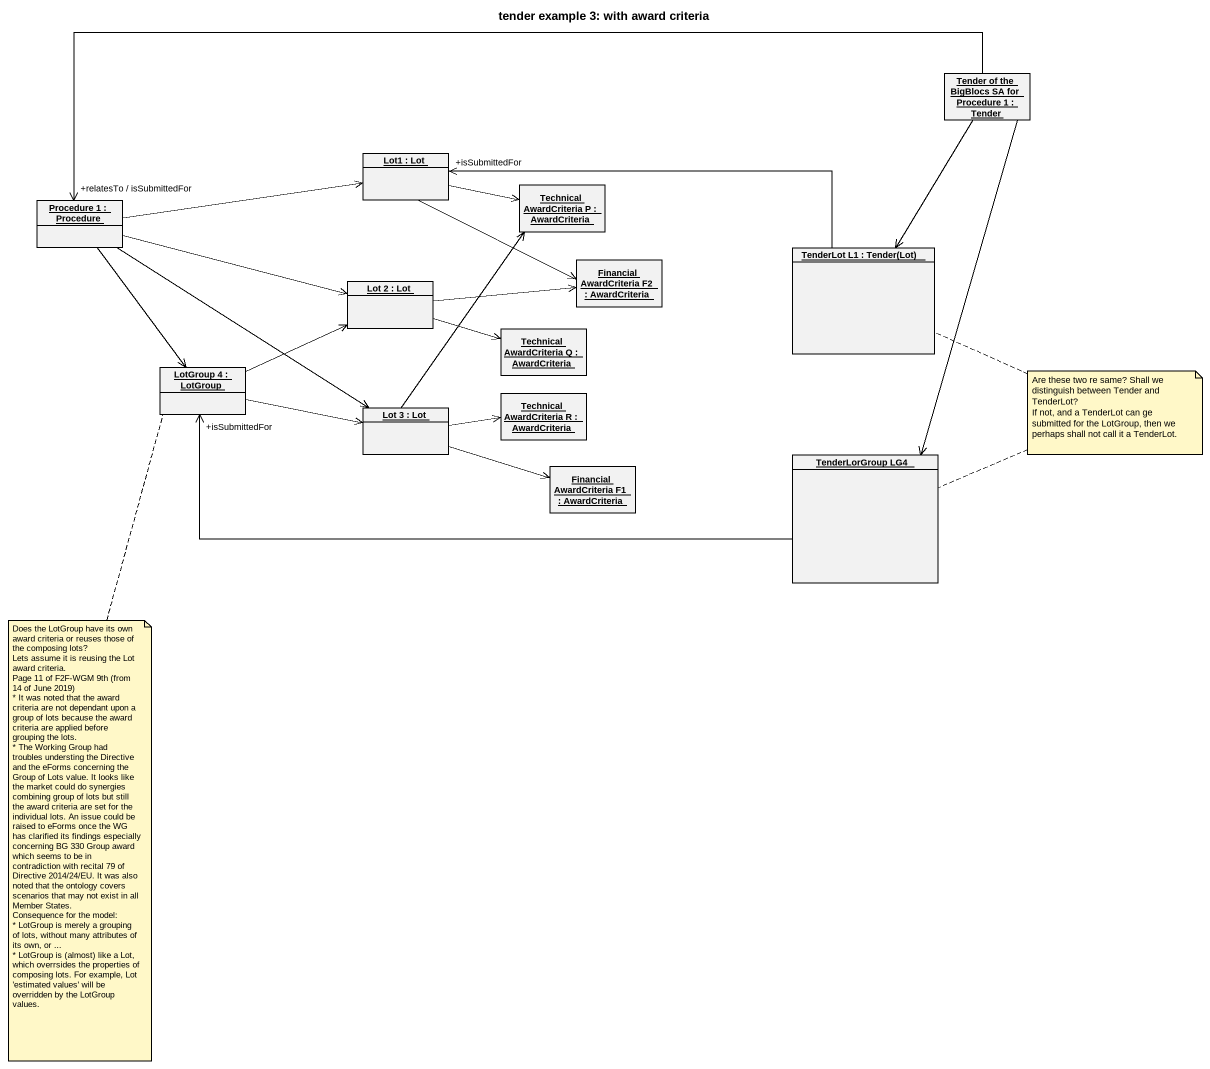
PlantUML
@startuml
title tender example 3: with award criteria
hide circle
hide empty members
object "Tender of the BigBlocs SA for Procedure 1 : Tender" as Tender_of_the_BigBlocs_SA
object "Lot1 : Lot" as Lot1
object "Procedure 1 : Procedure" as Procedure_1
object "Technical AwardCriteria P : AwardCriteria" as Technical_AwardCriteria_P
object "Financial AwardCriteria F2 : AwardCriteria" as Financial_AwardCriteria_F2
object "TenderLot L1 : Tender(Lot)" as TenderLot_L1
object "Lot 2 : Lot" as Lot_2
object "Technical AwardCriteria Q : AwardCriteria" as Technical_AwardCriteria_Q
object "LotGroup 4 : LotGroup" as LotGroup_4
object "Lot 3 : Lot" as Lot_3
object "Technical AwardCriteria R : AwardCriteria" as Technical_AwardCriteria_R
object "Financial AwardCriteria F1 : AwardCriteria" as Financial_AwardCriteria_F1
object "TenderLorGroup LG4" as TenderLorGroup_LG4
Tender_of_the_BigBlocs_SA -left-> "+relatesTo / isSubmittedFor" Procedure_1
Tender_of_the_BigBlocs_SA --> TenderLot_L1
Tender_of_the_BigBlocs_SA --> TenderLorGroup_LG4
Lot1 -right-> Technical_AwardCriteria_P
Lot1 -right-> Financial_AwardCriteria_F2
Procedure_1 -right-> Lot1
Procedure_1 -right-> Lot_2
Procedure_1 --> LotGroup_4
Procedure_1 --> Lot_3
TenderLot_L1 -left-> "+isSubmittedFor" Lot1
Lot_2 -right-> Financial_AwardCriteria_F2
Lot_2 -right-> Technical_AwardCriteria_Q
LotGroup_4 -right-> Lot_2
LotGroup_4 -right-> Lot_3
Lot_3 -up-> Technical_AwardCriteria_P
Lot_3 -right-> Technical_AwardCriteria_R
Lot_3 -right-> Financial_AwardCriteria_F1
TenderLorGroup_LG4 -left-> "+isSubmittedFor" LotGroup_4
note as N1
  Are these two re same? Shall we distinguish between Tender and TenderLot?
  If not, and a TenderLot can ge submitted for the LotGroup, then we perhaps shall not call it a TenderLot.
end note
N1 .. TenderLot_L1
N1 .. TenderLorGroup_LG4
note bottom of LotGroup_4
  Does the LotGroup have its own award criteria or reuses those of the composing lots?
  Lets assume it is reusing the Lot award criteria.
  Page 11 of F2F-WGM 9th (from 14 of June 2019)
  * It was noted that the award criteria are not dependant upon a group of lots because the award criteria are applied before grouping the lots.
  * The Working Group had troubles understing the Directive and the eForms concerning the Group of Lots value. It looks like the market could do synergies combining group of lots but still the award criteria are set for the individual lots. An issue could be raised to eForms once the WG has clarified its findings especially concerning BG 330 Group award which seems to be in contradiction with recital 79 of Directive 2014/24/EU. It was also noted that the ontology covers scenarios that may not exist in all Member States.
  Consequence for the model:
  * LotGroup is merely a grouping of lots, without many attributes of its own, or ...
  * LotGroup is (almost) like a Lot, which overrsides the properties of composing lots. For example, Lot 'estimated values' will be overridden by the LotGroup values.
end note
@enduml
